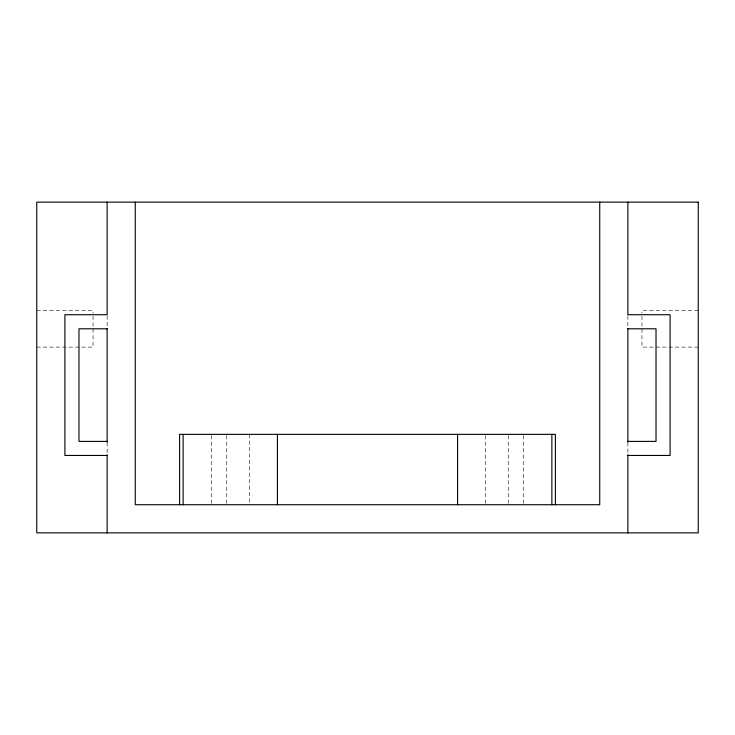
<?xml version="1.0" encoding="UTF-8"?>
<svg xmlns="http://www.w3.org/2000/svg" width="735" height="735" viewBox="0 0 735 735"><rect width="100%" height="100%" fill="white"/><g stroke="black" fill="none" stroke-linecap="round" stroke-linejoin="round"><path stroke-width="0.55" stroke-dasharray="3.67 2.76" d="M36.75 310.501L93.051 310.501L93.051 312.954M698.25 310.501L641.949 310.501L641.949 312.954M36.75 347.095L93.051 347.095L93.051 315.857M698.25 347.095L641.949 347.095L641.949 315.857M627.874 315.802L627.874 327.305M627.874 442.47L627.874 454.386M523.724 435.487L523.724 503.594M508.243 435.487L508.243 503.594M485.725 435.487L485.725 503.594M249.275 434.357L249.275 503.594M226.757 435.487L226.757 503.594M211.276 435.487L211.276 503.594M107.126 315.802L107.126 327.305M107.126 442.47L107.126 454.386"/><path stroke-width="1.1" d="M107.126 328.793L78.976 328.793L78.976 441.395L107.126 441.395M627.874 328.793L656.024 328.793L656.024 441.395L627.874 441.395M107.126 455.461L64.9 455.461L64.9 314.718L107.126 314.718L107.126 202.125M627.874 455.461L670.1 455.461L670.1 314.718L627.874 314.718L627.874 202.125M627.874 328.453L627.874 442.148M627.874 454.781L627.874 532.875M599.732 202.125L599.732 504.724L135.268 504.724L135.268 202.125M555.394 504.724L555.394 434.357L179.606 434.357L179.606 504.724M551.875 434.357L551.875 504.724M457.574 434.357L457.574 504.724M277.426 434.357L277.426 504.724M183.125 434.357L183.125 504.724M107.126 328.453L107.126 442.148M107.126 454.781L107.126 532.875M698.25 202.125L36.75 202.125L36.75 532.875L698.25 532.875L698.25 202.125"/></g></svg>
